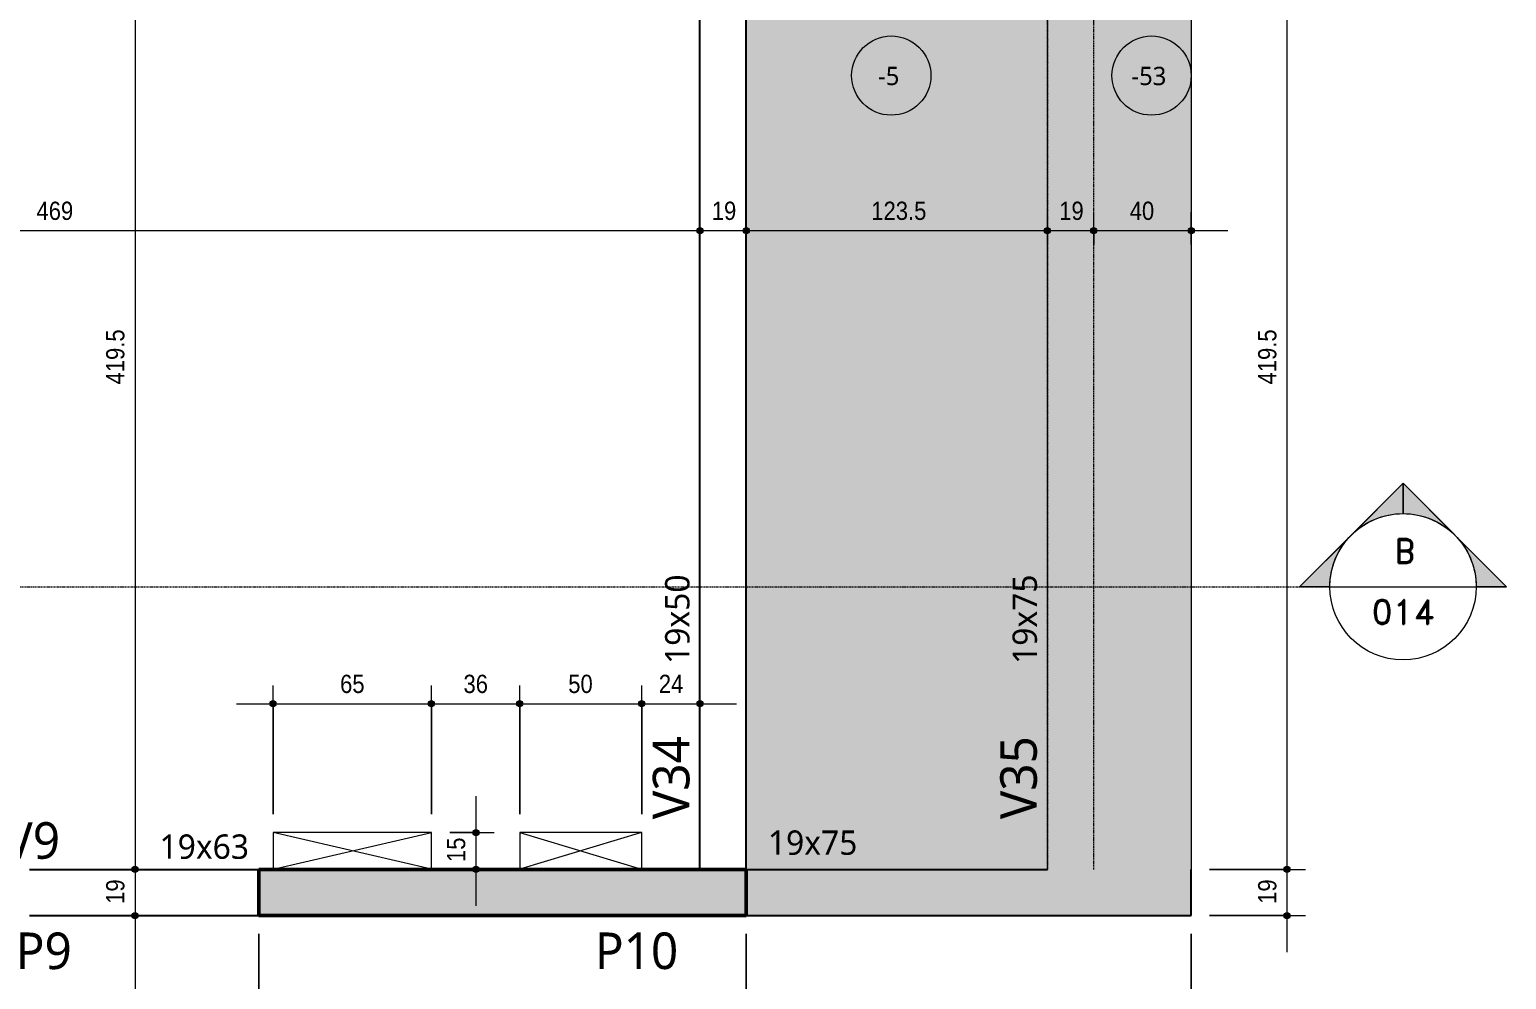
# Model space of a CAD drawing. Header units: centimetres. Extents: x -1475 to 26035, y -1239 to 84208.
# Drawn here: x 5485 to 6091, y -241 to 149 of the extents above; entities that cross this region are included whole.
import ezdxf

# ---------------------------------------------------------------- set-up
doc = ezdxf.new("R2010")
doc.units = ezdxf.units.CM
doc.linetypes.add('Centro de 6 mm', pattern=[1.32, 0.6, -0.24, 0.24, -0.24])
doc.linetypes.add('Hidden', pattern=[0.714375, 0.47625, -0.238125])
for name, color, linetype, lineweight in [('A-ANNO-DIMS', 7, 'Continuous', 9), ('A-ANNO-DIMS-50', 7, 'Continuous', 9), ('A-DETL', 7, 'Hidden', 18), ('A-FLOR', 7, 'Continuous', 9), ('A-FLOR-IDEN', 7, 'Continuous', 9), ('G-ANNO-SYMB', 7, 'Continuous', 9), ('S-BEAM', 7, 'Continuous', 9), ('S-BEAM-IDEN', 7, 'Continuous', 9), ('S-COLS', 7, 'Continuous', 9), ('S-COLS-IDEN', 7, 'Continuous', 9)]:
    doc.layers.add(name, color=color, linetype=linetype, lineweight=lineweight)
doc.styles.add('Fira Sans', font='', dxfattribs={"width": 0.9, "height": 7.5})
doc.styles.add('Gadugi', font='gadugi.ttf', dxfattribs={"height": 15})
doc.styles.add('Gadugi_1', font='gadugi.ttf', dxfattribs={"height": 10})
doc.styles.add('Gadugi_3', font='gadugi.ttf', dxfattribs={"height": 7.5})
doc.styles.add('RomanD', font='romand__.ttf', dxfattribs={"height": 10})
doc.styles.get('Fira Sans').set_extended_font_data('Fira Sans')
doc.dimstyles.new('PED_R80_1_5mm_ACIMA_As_ESQ__R00', dxfattribs={"dimscale": 30.48, "dimtxt": 10.229846, "dimasz": 0.328084, "dimexe": 0.246063, "dimexo": 0.246063, "dimgap": 0.049213, "dimtad": 1, "dimdec": 1, "dimrnd": 0.5, "dimdsep": 46, "dimtxsty": 'Fira Sans', "dimblk1": 'DOTSMALL', "dimblk2": 'DOTSMALL', "dimsah": 1, "dimcen": 0.09, "dimdle": 0.492126, "dimazin": 0, "dimtfac": 1, "dimtdec": 4, "dimtix": 1, "dimtmove": 0, "dimatfit": 3, "dimfxl": 1, "dimtvp": 1, "dimtolj": 1, "dimtzin": 0, "dimarcsym": 2})
doc.dimstyles.new('PED_R80_1_5mm_ACIMA_As_ESQ__R00_2', dxfattribs={"dimscale": 30.48, "dimtxt": 10.229846, "dimasz": 0.328084, "dimexe": 0.246063, "dimexo": 0.246063, "dimgap": 0.049213, "dimtad": 1, "dimdec": 1, "dimrnd": 0.5, "dimdsep": 46, "dimtxsty": 'Fira Sans', "dimblk1": 'DOTSMALL', "dimblk2": 'DOTSMALL', "dimsah": 1, "dimcen": 0.09, "dimdle": 0.492126, "dimazin": 0, "dimtfac": 1, "dimtdec": 4, "dimtix": 1, "dimtmove": 2, "dimatfit": 3, "dimfxl": 1, "dimtvp": 1, "dimtolj": 1, "dimtzin": 0, "dimarcsym": 2})

# ---------------------------------------------------------------- blocks, each defined once
blk = doc.blocks.new('PED_TAG_LAJE_R01 - TÍTULO_ESPESSURA_REBAIXO-2413107-PL200 - FORMA DO DUPLEX INFERIOR')
at = {"layer": 'A-FLOR-IDEN'}
blk.add_circle((-0.046, -0.667), 0.325, dxfattribs=at)
blk = doc.blocks.new('Corte - M_Cabeça do corte - Preenchida-2060824-PL200 - FORMA DO DUPLEX INFERIOR')
at = {"layer": 'G-ANNO-SYMB'}
h = blk.add_hatch(color=256, dxfattribs=at)
edge = h.paths.add_edge_path(flags=0)
edge.add_line((-0.6, 0.849), (-0.6, 0.6))
edge.add_arc((-0.6, 0), 0.6, 90, 135)
edge.add_line((-1.024, 0.424), (-0.6, 0.849))
h = blk.add_hatch(color=256, dxfattribs=at)
edge = h.paths.add_edge_path(flags=0)
edge.add_line((-0.6, 0.849), (-0.176, 0.424))
edge.add_arc((-0.6, 0), 0.6, 45, 90)
edge.add_line((-0.6, 0.6), (-0.6, 0.849))
h = blk.add_hatch(color=256, dxfattribs=at)
edge = h.paths.add_edge_path(flags=0)
edge.add_line((-1.449, 0), (-1.024, 0.424))
edge.add_arc((-0.6, 0), 0.6, 135, 180)
edge.add_line((-1.2, 0), (-1.449, 0))
h = blk.add_hatch(color=256, dxfattribs=at)
edge = h.paths.add_edge_path(flags=0)
edge.add_line((0.249, 0), (0, 0))
edge.add_arc((-0.6, 0), 0.6, 360, 405)
edge.add_line((-0.176, 0.424), (0.249, 0))
for p, q in [((-0.6, 0.849), (-1.449, 0)), ((-0.6, 0.849), (-1.024, 0.424)), ((-0.6, 0.849), (0.249, 0)), ((-0.6, 0.6), (-0.6, 0.849)), ((-0.6, 0.849), (-0.6, 0.6)), ((-0.176, 0.424), (-0.6, 0.849)), ((-1.024, 0.424), (-1.449, 0)), ((0.249, 0), (-0.176, 0.424)), ((-1.449, 0), (-1.2, 0)), ((0, 0), (0.249, 0)), ((-1.2, 0), (-1.449, 0)), ((0, 0), (0.249, 0))]:
    blk.add_line(p, q, dxfattribs=at)
for start, end in [(360, 180), (90, 135), (45, 90), (135, 180), (360, 45), (180, 360)]:
    blk.add_arc((-0.6, 0), 0.6, start, end, dxfattribs=at)
blk = doc.blocks.new('DIMBLOCK61-PL200 - FORMA DO DUPLEX INFERIOR')
at = {"layer": 'A-ANNO-DIMS-50', "true_color": 0x000032}
h = blk.add_hatch(color=178, dxfattribs=at)
edge = h.paths.add_edge_path(flags=0)
edge.add_arc((5528.12, 223.75), 1.25, 0, 360)
h = blk.add_hatch(color=178, dxfattribs=at)
edge = h.paths.add_edge_path(flags=0)
edge.add_arc((5528.12, -195.75), 1.25, 0, 360)
at = {"layer": 'A-ANNO-DIMS-50', "color": 178, "true_color": 0x000032}
for p, q in [((5522.38, 223.75), (5535.62, 223.75)), ((5528.12, 223.75), (5522.38, 223.75)), ((5528.12, 223.75), (5528.12, -195.75)), ((5522.38, -195.75), (5535.62, -195.75)), ((5528.12, -195.75), (5522.38, -195.75))]:
    blk.add_line(p, q, dxfattribs=at)
for centre in [(5528.12, 223.75), (5528.12, -195.75)]:
    blk.add_circle(centre, 1.25, dxfattribs=at)
at = {"layer": 'A-ANNO-DIMS-50', "color": 0, "insert": (5516.23, 3.18), "char_height": 7.5, "width": 25.9681, "attachment_point": 1, "rotation": 90, "line_spacing_factor": 1.049215, "style": 'Fira Sans'}
blk.add_mtext('419.5', dxfattribs=at)
blk = doc.blocks.new('_DotSmall')
at = {"color": 0, "linetype": 'ByBlock', "const_width": 0.5}
blk.add_lwpolyline([(-0.0625, 0, 1), (0.0625, 0, 1)], format="xyb", close=True, dxfattribs=at)
blk = doc.blocks.new('DIMBLOCK62-PL200 - FORMA DO DUPLEX INFERIOR')
at = {"layer": 'A-ANNO-DIMS-50', "true_color": 0x000032}
h = blk.add_hatch(color=178, dxfattribs=at)
edge = h.paths.add_edge_path(flags=0)
edge.add_arc((5528.12, -195.75), 1.25, 0, 360)
h = blk.add_hatch(color=178, dxfattribs=at)
edge = h.paths.add_edge_path(flags=0)
edge.add_arc((5528.12, -214.75), 1.25, 0, 360)
at = {"layer": 'A-ANNO-DIMS-50', "color": 178, "true_color": 0x000032}
for p, q in [((5522.38, -195.75), (5535.62, -195.75)), ((5528.12, -195.75), (5522.38, -195.75)), ((5528.12, -195.75), (5528.12, -214.75)), ((5522.38, -214.75), (5535.62, -214.75)), ((5528.12, -214.75), (5522.38, -214.75))]:
    blk.add_line(p, q, dxfattribs=at)
for centre in [(5528.12, -195.75), (5528.12, -214.75)]:
    blk.add_circle(centre, 1.25, dxfattribs=at)
at = {"layer": 'A-ANNO-DIMS-50', "color": 0, "insert": (5516.23, -209.91), "char_height": 7.5, "width": 11.1741, "attachment_point": 1, "rotation": 90, "line_spacing_factor": 1.049215, "style": 'Fira Sans'}
blk.add_mtext('19', dxfattribs=at)
blk = doc.blocks.new('DIMBLOCK63-PL200 - FORMA DO DUPLEX INFERIOR')
at = {"layer": 'A-ANNO-DIMS-50', "true_color": 0x000032}
h = blk.add_hatch(color=178, dxfattribs=at)
edge = h.paths.add_edge_path(flags=0)
edge.add_arc((5528.12, -214.75), 1.25, 0, 360)
h = blk.add_hatch(color=178, dxfattribs=at)
edge = h.paths.add_edge_path(flags=0)
edge.add_arc((5528.12, -370.75), 1.25, 0, 360)
at = {"layer": 'A-ANNO-DIMS-50', "color": 178, "true_color": 0x000032}
for p, q in [((5522.38, -214.75), (5535.62, -214.75)), ((5528.12, -214.75), (5522.38, -214.75)), ((5528.12, -214.75), (5528.12, -370.75)), ((5431.33, -370.75), (5535.62, -370.75)), ((5528.12, -370.75), (5431.33, -370.75))]:
    blk.add_line(p, q, dxfattribs=at)
for centre in [(5528.12, -214.75), (5528.12, -370.75)]:
    blk.add_circle(centre, 1.25, dxfattribs=at)
at = {"layer": 'A-ANNO-DIMS-50', "color": 0, "insert": (5516.23, -299.83), "char_height": 7.5, "width": 16.9973, "attachment_point": 1, "rotation": 90, "line_spacing_factor": 1.049215, "style": 'Fira Sans'}
blk.add_mtext('156', dxfattribs=at)
blk = doc.blocks.new('DIMBLOCK70-PL200 - FORMA DO DUPLEX INFERIOR')
at = {"layer": 'A-ANNO-DIMS-50', "true_color": 0x000032}
h = blk.add_hatch(color=178, dxfattribs=at)
edge = h.paths.add_edge_path(flags=0)
edge.add_arc((6000.62, -195.75), 1.25, 0, 360)
h = blk.add_hatch(color=178, dxfattribs=at)
edge = h.paths.add_edge_path(flags=0)
edge.add_arc((6000.62, -214.75), 1.25, 0, 360)
at = {"layer": 'A-ANNO-DIMS-50', "color": 178, "true_color": 0x000032}
for p, q in [((5968.83, -195.75), (6008.12, -195.75)), ((6000.62, -195.75), (5968.83, -195.75)), ((6000.62, -229.75), (6000.62, -195.75)), ((5968.83, -214.75), (6008.12, -214.75)), ((6000.62, -214.75), (5968.83, -214.75))]:
    blk.add_line(p, q, dxfattribs=at)
for centre in [(6000.62, -195.75), (6000.62, -214.75)]:
    blk.add_circle(centre, 1.25, dxfattribs=at)
at = {"layer": 'A-ANNO-DIMS-50', "color": 0, "insert": (5988.74, -209.91), "char_height": 7.5, "width": 11.1741, "attachment_point": 1, "rotation": 90, "line_spacing_factor": 1.049215, "style": 'Fira Sans'}
blk.add_mtext('19', dxfattribs=at)
blk = doc.blocks.new('DIMBLOCK71-PL200 - FORMA DO DUPLEX INFERIOR')
at = {"layer": 'A-ANNO-DIMS-50', "true_color": 0x000032}
h = blk.add_hatch(color=178, dxfattribs=at)
edge = h.paths.add_edge_path(flags=0)
edge.add_arc((6000.62, 223.75), 1.25, 0, 360)
h = blk.add_hatch(color=178, dxfattribs=at)
edge = h.paths.add_edge_path(flags=0)
edge.add_arc((6000.62, -195.75), 1.25, 0, 360)
at = {"layer": 'A-ANNO-DIMS-50', "color": 178, "true_color": 0x000032}
for p, q in [((6006.35, 223.75), (5993.12, 223.75)), ((6000.62, -195.75), (6000.62, 223.75)), ((6000.62, 223.75), (6006.35, 223.75)), ((5968.83, -195.75), (6008.12, -195.75)), ((6000.62, -195.75), (5968.83, -195.75))]:
    blk.add_line(p, q, dxfattribs=at)
for centre in [(6000.62, 223.75), (6000.62, -195.75)]:
    blk.add_circle(centre, 1.25, dxfattribs=at)
at = {"layer": 'A-ANNO-DIMS-50', "color": 0, "insert": (5988.74, 3.18), "char_height": 7.5, "width": 25.9681, "attachment_point": 1, "rotation": 90, "line_spacing_factor": 1.049215, "style": 'Fira Sans'}
blk.add_mtext('419.5', dxfattribs=at)
blk = doc.blocks.new('DIMBLOCK103-PL200 - FORMA DO DUPLEX INFERIOR')
at = {"layer": 'A-ANNO-DIMS-50', "true_color": 0x000032}
h = blk.add_hatch(color=178, dxfattribs=at)
edge = h.paths.add_edge_path(flags=0)
edge.add_arc((5463.83, -554.92), 1.25, 0, 360)
h = blk.add_hatch(color=178, dxfattribs=at)
edge = h.paths.add_edge_path(flags=0)
edge.add_arc((5578.83, -554.92), 1.25, 0, 360)
at = {"layer": 'A-ANNO-DIMS-50', "color": 178, "true_color": 0x000032}
for p, q in [((5578.83, -222.25), (5578.83, -562.42)), ((5578.83, -554.92), (5578.83, -222.25)), ((5463.83, -560.66), (5463.83, -547.42)), ((5463.83, -554.92), (5578.83, -554.92)), ((5463.83, -554.92), (5463.83, -560.66))]:
    blk.add_line(p, q, dxfattribs=at)
for centre in [(5463.83, -554.92), (5578.83, -554.92)]:
    blk.add_circle(centre, 1.25, dxfattribs=at)
at = {"layer": 'A-ANNO-DIMS-50', "color": 0, "insert": (5494.89, -543.04), "char_height": 7.5, "width": 15.8956, "attachment_point": 1, "rotation": 0.00004, "line_spacing_factor": 1.049215, "style": 'Fira Sans'}
blk.add_mtext('115', dxfattribs=at)
blk = doc.blocks.new('DIMBLOCK104-PL200 - FORMA DO DUPLEX INFERIOR')
at = {"layer": 'A-ANNO-DIMS-50', "true_color": 0x000032}
h = blk.add_hatch(color=178, dxfattribs=at)
edge = h.paths.add_edge_path(flags=0)
edge.add_arc((5578.83, -554.92), 1.25, 0, 360)
h = blk.add_hatch(color=178, dxfattribs=at)
edge = h.paths.add_edge_path(flags=0)
edge.add_arc((5778.83, -554.92), 1.25, 0, 360)
at = {"layer": 'A-ANNO-DIMS-50', "color": 178, "true_color": 0x000032}
for p, q in [((5578.83, -222.25), (5578.83, -562.42)), ((5578.83, -554.92), (5578.83, -222.25)), ((5778.83, -222.25), (5778.83, -562.42)), ((5778.83, -554.92), (5778.83, -222.25)), ((5578.83, -554.92), (5778.83, -554.92))]:
    blk.add_line(p, q, dxfattribs=at)
for centre in [(5578.83, -554.92), (5778.83, -554.92)]:
    blk.add_circle(centre, 1.25, dxfattribs=at)
at = {"layer": 'A-ANNO-DIMS-50', "color": 0, "insert": (5671.09, -543.04), "char_height": 7.5, "width": 18.5711, "attachment_point": 1, "rotation": 0.00004, "line_spacing_factor": 1.049215, "style": 'Fira Sans'}
blk.add_mtext('200', dxfattribs=at)
blk = doc.blocks.new('DIMBLOCK105-PL200 - FORMA DO DUPLEX INFERIOR')
at = {"layer": 'A-ANNO-DIMS-50', "true_color": 0x000032}
h = blk.add_hatch(color=178, dxfattribs=at)
edge = h.paths.add_edge_path(flags=0)
edge.add_arc((5778.83, -554.92), 1.25, 0, 360)
h = blk.add_hatch(color=178, dxfattribs=at)
edge = h.paths.add_edge_path(flags=0)
edge.add_arc((5961.33, -554.92), 1.25, 0, 360)
at = {"layer": 'A-ANNO-DIMS-50', "color": 178, "true_color": 0x000032}
for p, q in [((5778.83, -222.25), (5778.83, -562.42)), ((5778.83, -554.92), (5778.83, -222.25)), ((5961.33, -222.25), (5961.33, -562.42)), ((5961.33, -554.92), (5961.33, -222.25)), ((5778.83, -554.92), (5976.33, -554.92))]:
    blk.add_line(p, q, dxfattribs=at)
for centre in [(5778.83, -554.92), (5961.33, -554.92)]:
    blk.add_circle(centre, 1.25, dxfattribs=at)
at = {"layer": 'A-ANNO-DIMS-50', "color": 0, "insert": (5859.39, -543.04), "char_height": 7.5, "width": 25.6533, "attachment_point": 1, "rotation": 0.00004, "line_spacing_factor": 1.049215, "style": 'Fira Sans'}
blk.add_mtext('182.5', dxfattribs=at)
blk = doc.blocks.new('DIMBLOCK126-PL200 - FORMA DO DUPLEX INFERIOR')
at = {"layer": 'A-ANNO-DIMS-50', "true_color": 0x000032}
h = blk.add_hatch(color=178, dxfattribs=at)
edge = h.paths.add_edge_path(flags=0)
edge.add_arc((5290.83, 66.3), 1.25, 0, 360)
h = blk.add_hatch(color=178, dxfattribs=at)
edge = h.paths.add_edge_path(flags=0)
edge.add_arc((5759.83, 66.3), 1.25, 0, 360)
at = {"layer": 'A-ANNO-DIMS-50', "color": 178, "true_color": 0x000032}
for p, q in [((5290.83, 60.56), (5290.83, 73.8)), ((5759.83, 60.56), (5759.83, 73.8)), ((5290.83, 66.3), (5759.83, 66.3)), ((5290.83, 66.3), (5290.83, 60.56)), ((5759.83, 66.3), (5759.83, 60.56))]:
    blk.add_line(p, q, dxfattribs=at)
for centre in [(5290.83, 66.3), (5759.83, 66.3)]:
    blk.add_circle(centre, 1.25, dxfattribs=at)
at = {"layer": 'A-ANNO-DIMS-50', "color": 0, "insert": (5487.68, 78.18), "char_height": 7.5, "width": 18.4137, "attachment_point": 1, "line_spacing_factor": 1.049215, "style": 'Fira Sans'}
blk.add_mtext('469', dxfattribs=at)
blk = doc.blocks.new('DIMBLOCK127-PL200 - FORMA DO DUPLEX INFERIOR')
at = {"layer": 'A-ANNO-DIMS-50', "true_color": 0x000032}
h = blk.add_hatch(color=178, dxfattribs=at)
edge = h.paths.add_edge_path(flags=0)
edge.add_arc((5759.83, 66.3), 1.25, 0, 360)
h = blk.add_hatch(color=178, dxfattribs=at)
edge = h.paths.add_edge_path(flags=0)
edge.add_arc((5778.83, 66.3), 1.25, 0, 360)
at = {"layer": 'A-ANNO-DIMS-50', "color": 178, "true_color": 0x000032}
for p, q in [((5759.83, 60.56), (5759.83, 73.8)), ((5778.83, 60.56), (5778.83, 73.8)), ((5759.83, 66.3), (5778.83, 66.3)), ((5759.83, 66.3), (5759.83, 60.56)), ((5778.83, 66.3), (5778.83, 60.56))]:
    blk.add_line(p, q, dxfattribs=at)
for centre in [(5759.83, 66.3), (5778.83, 66.3)]:
    blk.add_circle(centre, 1.25, dxfattribs=at)
at = {"layer": 'A-ANNO-DIMS-50', "color": 0, "insert": (5764.67, 78.18), "char_height": 7.5, "width": 11.1741, "attachment_point": 1, "line_spacing_factor": 1.049215, "style": 'Fira Sans'}
blk.add_mtext('19', dxfattribs=at)
blk = doc.blocks.new('DIMBLOCK128-PL200 - FORMA DO DUPLEX INFERIOR')
at = {"layer": 'A-ANNO-DIMS-50', "true_color": 0x000032}
h = blk.add_hatch(color=178, dxfattribs=at)
edge = h.paths.add_edge_path(flags=0)
edge.add_arc((5778.83, 66.3), 1.25, 0, 360)
h = blk.add_hatch(color=178, dxfattribs=at)
edge = h.paths.add_edge_path(flags=0)
edge.add_arc((5902.33, 66.3), 1.25, 0, 360)
at = {"layer": 'A-ANNO-DIMS-50', "color": 178, "true_color": 0x000032}
for p, q in [((5778.83, 60.56), (5778.83, 73.8)), ((5902.33, 60.56), (5902.33, 73.8)), ((5778.83, 66.3), (5902.33, 66.3)), ((5778.83, 66.3), (5778.83, 60.56)), ((5902.33, 66.3), (5902.33, 60.56))]:
    blk.add_line(p, q, dxfattribs=at)
for centre in [(5778.83, 66.3), (5902.33, 66.3)]:
    blk.add_circle(centre, 1.25, dxfattribs=at)
at = {"layer": 'A-ANNO-DIMS-50', "color": 0, "insert": (5830.09, 78.18), "char_height": 7.5, "width": 25.1812, "attachment_point": 1, "line_spacing_factor": 1.049215, "style": 'Fira Sans'}
blk.add_mtext('123.5', dxfattribs=at)
blk = doc.blocks.new('DIMBLOCK129-PL200 - FORMA DO DUPLEX INFERIOR')
at = {"layer": 'A-ANNO-DIMS-50', "true_color": 0x000032}
h = blk.add_hatch(color=178, dxfattribs=at)
edge = h.paths.add_edge_path(flags=0)
edge.add_arc((5902.33, 66.3), 1.25, 0, 360)
h = blk.add_hatch(color=178, dxfattribs=at)
edge = h.paths.add_edge_path(flags=0)
edge.add_arc((5921.33, 66.3), 1.25, 0, 360)
at = {"layer": 'A-ANNO-DIMS-50', "color": 178, "true_color": 0x000032}
for p, q in [((5902.33, 60.56), (5902.33, 73.8)), ((5921.33, 60.56), (5921.33, 73.8)), ((5902.33, 66.3), (5921.33, 66.3)), ((5902.33, 66.3), (5902.33, 60.56)), ((5921.33, 66.3), (5921.33, 60.56))]:
    blk.add_line(p, q, dxfattribs=at)
for centre in [(5902.33, 66.3), (5921.33, 66.3)]:
    blk.add_circle(centre, 1.25, dxfattribs=at)
at = {"layer": 'A-ANNO-DIMS-50', "color": 0, "insert": (5907.17, 78.18), "char_height": 7.5, "width": 11.1741, "attachment_point": 1, "line_spacing_factor": 1.049215, "style": 'Fira Sans'}
blk.add_mtext('19', dxfattribs=at)
blk = doc.blocks.new('DIMBLOCK130-PL200 - FORMA DO DUPLEX INFERIOR')
at = {"layer": 'A-ANNO-DIMS-50', "true_color": 0x000032}
h = blk.add_hatch(color=178, dxfattribs=at)
edge = h.paths.add_edge_path(flags=0)
edge.add_arc((5921.33, 66.3), 1.25, 0, 360)
h = blk.add_hatch(color=178, dxfattribs=at)
edge = h.paths.add_edge_path(flags=0)
edge.add_arc((5961.33, 66.3), 1.25, 0, 360)
at = {"layer": 'A-ANNO-DIMS-50', "color": 178, "true_color": 0x000032}
for p, q in [((5921.33, 60.56), (5921.33, 73.8)), ((5961.33, 60.56), (5961.33, 73.8)), ((5921.33, 66.3), (5976.33, 66.3)), ((5921.33, 66.3), (5921.33, 60.56)), ((5961.33, 66.3), (5961.33, 60.56))]:
    blk.add_line(p, q, dxfattribs=at)
for centre in [(5921.33, 66.3), (5961.33, 66.3)]:
    blk.add_circle(centre, 1.25, dxfattribs=at)
at = {"layer": 'A-ANNO-DIMS-50', "color": 0, "insert": (5936.08, 78.18), "char_height": 7.5, "width": 12.5906, "attachment_point": 1, "line_spacing_factor": 1.049215, "style": 'Fira Sans'}
blk.add_mtext('40', dxfattribs=at)
blk = doc.blocks.new('DIMBLOCK225-PL200 - FORMA DO DUPLEX INFERIOR')
at = {"layer": 'A-ANNO-DIMS-50', "true_color": 0x000032}
h = blk.add_hatch(color=178, dxfattribs=at)
edge = h.paths.add_edge_path(flags=0)
edge.add_arc((5584.69, -127.79), 1.25, 0, 360)
h = blk.add_hatch(color=178, dxfattribs=at)
edge = h.paths.add_edge_path(flags=0)
edge.add_arc((5649.69, -127.79), 1.25, 0, 360)
at = {"layer": 'A-ANNO-DIMS-50', "color": 178, "true_color": 0x000032}
for p, q in [((5584.69, -173.18), (5584.69, -120.29)), ((5649.69, -173.18), (5649.69, -120.29)), ((5569.69, -127.79), (5649.69, -127.79)), ((5584.69, -127.79), (5584.69, -173.18)), ((5649.69, -127.79), (5649.69, -173.18))]:
    blk.add_line(p, q, dxfattribs=at)
for centre in [(5584.69, -127.79), (5649.69, -127.79)]:
    blk.add_circle(centre, 1.25, dxfattribs=at)
at = {"layer": 'A-ANNO-DIMS-50', "color": 0, "insert": (5612.21, -115.91), "char_height": 7.5, "width": 11.9611, "attachment_point": 1, "line_spacing_factor": 1.049215, "style": 'Fira Sans'}
blk.add_mtext('65', dxfattribs=at)
blk = doc.blocks.new('DIMBLOCK226-PL200 - FORMA DO DUPLEX INFERIOR')
at = {"layer": 'A-ANNO-DIMS-50', "true_color": 0x000032}
h = blk.add_hatch(color=178, dxfattribs=at)
edge = h.paths.add_edge_path(flags=0)
edge.add_arc((5649.69, -127.79), 1.25, 0, 360)
h = blk.add_hatch(color=178, dxfattribs=at)
edge = h.paths.add_edge_path(flags=0)
edge.add_arc((5685.91, -127.79), 1.25, 0, 360)
at = {"layer": 'A-ANNO-DIMS-50', "color": 178, "true_color": 0x000032}
for p, q in [((5649.69, -173.18), (5649.69, -120.29)), ((5685.91, -173.18), (5685.91, -120.29)), ((5649.69, -127.79), (5685.91, -127.79)), ((5649.69, -127.79), (5649.69, -173.18)), ((5685.91, -127.79), (5685.91, -173.18))]:
    blk.add_line(p, q, dxfattribs=at)
for centre in [(5649.69, -127.79), (5685.91, -127.79)]:
    blk.add_circle(centre, 1.25, dxfattribs=at)
at = {"layer": 'A-ANNO-DIMS-50', "color": 0, "insert": (5662.82, -115.91), "char_height": 7.5, "width": 11.9611, "attachment_point": 1, "line_spacing_factor": 1.049215, "style": 'Fira Sans'}
blk.add_mtext('36', dxfattribs=at)
blk = doc.blocks.new('DIMBLOCK227-PL200 - FORMA DO DUPLEX INFERIOR')
at = {"layer": 'A-ANNO-DIMS-50', "true_color": 0x000032}
h = blk.add_hatch(color=178, dxfattribs=at)
edge = h.paths.add_edge_path(flags=0)
edge.add_arc((5685.91, -127.79), 1.25, 0, 360)
h = blk.add_hatch(color=178, dxfattribs=at)
edge = h.paths.add_edge_path(flags=0)
edge.add_arc((5735.91, -127.79), 1.25, 0, 360)
at = {"layer": 'A-ANNO-DIMS-50', "color": 178, "true_color": 0x000032}
for p, q in [((5685.91, -173.18), (5685.91, -120.29)), ((5735.91, -173.18), (5735.91, -120.29)), ((5685.91, -127.79), (5735.91, -127.79)), ((5685.91, -127.79), (5685.91, -173.18)), ((5735.91, -127.79), (5735.91, -173.18))]:
    blk.add_line(p, q, dxfattribs=at)
for centre in [(5685.91, -127.79), (5735.91, -127.79)]:
    blk.add_circle(centre, 1.25, dxfattribs=at)
at = {"layer": 'A-ANNO-DIMS-50', "color": 0, "insert": (5705.79, -115.91), "char_height": 7.5, "width": 12.2758, "attachment_point": 1, "line_spacing_factor": 1.049215, "style": 'Fira Sans'}
blk.add_mtext('50', dxfattribs=at)
blk = doc.blocks.new('DIMBLOCK228-PL200 - FORMA DO DUPLEX INFERIOR')
at = {"layer": 'A-ANNO-DIMS-50', "true_color": 0x000032}
h = blk.add_hatch(color=178, dxfattribs=at)
edge = h.paths.add_edge_path(flags=0)
edge.add_arc((5735.91, -127.79), 1.25, 0, 360)
h = blk.add_hatch(color=178, dxfattribs=at)
edge = h.paths.add_edge_path(flags=0)
edge.add_arc((5759.83, -127.79), 1.25, 0, 360)
at = {"layer": 'A-ANNO-DIMS-50', "color": 178, "true_color": 0x000032}
for p, q in [((5735.91, -173.18), (5735.91, -120.29)), ((5759.83, -133.52), (5759.83, -120.29)), ((5735.91, -127.79), (5774.83, -127.79)), ((5735.91, -127.79), (5735.91, -173.18)), ((5759.83, -127.79), (5759.83, -133.52))]:
    blk.add_line(p, q, dxfattribs=at)
for centre in [(5735.91, -127.79), (5759.83, -127.79)]:
    blk.add_circle(centre, 1.25, dxfattribs=at)
at = {"layer": 'A-ANNO-DIMS-50', "color": 0, "insert": (5742.95, -115.91), "char_height": 7.5, "width": 11.8037, "attachment_point": 1, "line_spacing_factor": 1.049215, "style": 'Fira Sans'}
blk.add_mtext('24', dxfattribs=at)
blk = doc.blocks.new('DIMBLOCK229-PL200 - FORMA DO DUPLEX INFERIOR')
at = {"layer": 'A-ANNO-DIMS-50', "true_color": 0x000032}
h = blk.add_hatch(color=178, dxfattribs=at)
edge = h.paths.add_edge_path(flags=0)
edge.add_arc((5667.92, -180.68), 1.25, 0, 360)
h = blk.add_hatch(color=178, dxfattribs=at)
edge = h.paths.add_edge_path(flags=0)
edge.add_arc((5667.92, -195.75), 1.25, 0, 360)
at = {"layer": 'A-ANNO-DIMS-50', "color": 178, "true_color": 0x000032}
for p, q in [((5667.92, -165.68), (5667.92, -210.75)), ((5657.19, -180.68), (5675.42, -180.68)), ((5667.92, -180.68), (5657.19, -180.68)), ((5662.18, -195.75), (5675.42, -195.75)), ((5667.92, -195.75), (5662.18, -195.75))]:
    blk.add_line(p, q, dxfattribs=at)
for centre in [(5667.92, -180.68), (5667.92, -195.75)]:
    blk.add_circle(centre, 1.25, dxfattribs=at)
at = {"layer": 'A-ANNO-DIMS-50', "color": 0, "insert": (5656.03, -192.74), "char_height": 7.5, "width": 10.8594, "attachment_point": 1, "rotation": 90, "line_spacing_factor": 1.049215, "style": 'Fira Sans'}
blk.add_mtext('15', dxfattribs=at)

msp = doc.modelspace()

# ---------------------------------------------------------------- hatches: boundary and pattern name
at = {"layer": 'A-DETL', "linetype": 'Continuous', "true_color": 0xccffcc}
msp.add_hatch(color=254, dxfattribs=at).paths.add_polyline_path([(5921.33, -195.75), (5921.33, 390.25), (5902.33, 390.25), (5902.33, -195.75)], flags=0)
at = {"layer": 'A-FLOR', "lineweight": 18, "true_color": 0xd9d9d9}
msp.add_hatch(color=254, dxfattribs=at).paths.add_polyline_path([(5778.83, -195.75), (5902.33, -195.75), (5902.33, 390.25), (5796.83, 390.25), (5796.83, 375.3), (5778.83, 375.3), (5778.83, -195.75)], flags=0)
at = {"layer": 'A-FLOR', "lineweight": 18, "true_color": 0xe6b8b7}
msp.add_hatch(color=9, dxfattribs=at).paths.add_polyline_path([(5961.33, -195.75), (5961.33, 390.25), (5921.33, 390.25), (5921.33, -195.75)], flags=0)
at = {"layer": 'S-BEAM', "true_color": 0xccffcc}
msp.add_hatch(color=254, dxfattribs=at).paths.add_polyline_path([(5961.33, -214.75), (5961.33, -195.75), (5778.83, -195.75), (5778.83, -214.75), (5813.49, -214.75)], flags=0)
at = {"layer": 'S-COLS', "true_color": 0x808080}
msp.add_hatch(color=8, dxfattribs=at).paths.add_polyline_path([(5778.83, -214.75), (5778.83, -195.75), (5578.83, -195.75), (5578.83, -214.75)], flags=0)

# ---------------------------------------------------------------- linework, layer by layer
at = {"lineweight": 18}
for p, q in [((5584.71, -195.67), (5649.67, -180.68)), ((5649.67, -195.67), (5584.71, -180.68)), ((5735.89, -180.68), (5685.92, -195.67)), ((5685.92, -180.68), (5735.89, -195.67))]:
    msp.add_line(p, q, dxfattribs=at)
at = {"layer": 'A-DETL'}
for p, q in [((5902.33, 390.25), (5902.33, -195.75)), ((5902.33, -195.75), (5902.33, 390.25)), ((5921.33, -195.75), (5921.33, 390.25))]:
    msp.add_line(p, q, dxfattribs=at)
at = {"layer": 'A-FLOR', "lineweight": 18}
for p, q in [((5961.33, 390.25), (5961.33, -195.75)), ((5584.69, -180.68), (5584.69, -195.68)), ((5649.69, -180.68), (5584.69, -180.68)), ((5649.69, -195.68), (5649.69, -180.68)), ((5735.91, -180.68), (5685.91, -180.68)), ((5685.91, -180.68), (5685.91, -195.68)), ((5735.91, -195.68), (5735.91, -180.68)), ((5584.69, -195.68), (5649.69, -195.68)), ((5685.91, -195.68), (5735.91, -195.68))]:
    msp.add_line(p, q, dxfattribs=at)
at = {"layer": 'G-ANNO-SYMB', "linetype": 'Centro de 6 mm'}
msp.add_line((2514.17, -79.8), (6018.19, -79.8), dxfattribs=at)
at = {"layer": 'G-ANNO-SYMB'}
msp.add_line((6018.19, -79.8), (6078.19, -79.8), dxfattribs=at)
at = {"layer": 'S-BEAM', "lineweight": 25}
for p, q in [((5759.83, -195.75), (5759.83, 390.25)), ((5778.83, -195.75), (5778.83, 390.25)), ((5484.83, -195.75), (5578.83, -195.75)), ((5778.83, -195.75), (5902.33, -195.75)), ((5961.33, -214.75), (5961.33, -195.75)), ((5484.83, -214.75), (5578.83, -214.75)), ((5778.83, -214.75), (5961.33, -214.75))]:
    msp.add_line(p, q, dxfattribs=at)
at = {"layer": 'S-COLS', "lineweight": 50}
for p, q in [((5578.83, -214.75), (5578.83, -195.75)), ((5578.83, -195.75), (5778.83, -195.75)), ((5778.83, -195.75), (5778.83, -214.75)), ((5778.83, -214.75), (5578.83, -214.75))]:
    msp.add_line(p, q, dxfattribs=at)

# ---------------------------------------------------------------- block references
at = {"layer": 'A-FLOR-IDEN', "xscale": 49.99999999999998, "yscale": 49.99999999999998, "zscale": 49.99999999999998}
for p in [(5840.58, 163.25), (5947.33, 163.25)]:
    msp.add_blockref('PED_TAG_LAJE_R01 - TÍTULO_ESPESSURA_REBAIXO-2413107-PL200 - FORMA DO DUPLEX INFERIOR', p, dxfattribs=at)
at = {"layer": 'G-ANNO-SYMB', "extrusion": (0, 0, -1), "xscale": 49.99999999999998, "yscale": 49.99999999999998, "zscale": 49.99999999999998}
msp.add_blockref('Corte - M_Cabeça do corte - Preenchida-2060824-PL200 - FORMA DO DUPLEX INFERIOR', (-6018.19, -79.8), dxfattribs=at)

# ---------------------------------------------------------------- texts
at = {"layer": 'A-FLOR-IDEN', "char_height": 7.5, "attachment_point": 1, "style": 'Gadugi_3'}
for s, insert, width in [('-5', (5832.87, 133.49), 12.0253), ('-53', (5936.79, 133.49), 18.8397)]:
    msp.add_mtext(s, dxfattribs=dict(at, insert=insert, width=width))
at = {"layer": 'G-ANNO-SYMB', "char_height": 10, "attachment_point": 1, "style": 'RomanD'}
for s, insert, width in [('B', (6044.62, -60.18), 11.2236), ('014', (6035.37, -85.13), 33.6709)]:
    msp.add_mtext(s, dxfattribs=dict(at, insert=insert, width=width))
at = {"layer": 'S-BEAM-IDEN', "attachment_point": 1, "rotation": 90}
for s, insert, char_height, width, style in [('19x50', (5745.51, -111.48), 10, 44.8945, 'Gadugi_1'), ('19x75', (5888.01, -111.48), 10, 44.8945, 'Gadugi_1'), ('V34', (5740.48, -175.19), 15, 44.0928, 'Gadugi'), ('V35', (5882.98, -175.19), 15, 44.0928, 'Gadugi')]:
    msp.add_mtext(s, dxfattribs=dict(at, insert=insert, char_height=char_height, width=width, style=style))
at = {"layer": 'S-BEAM-IDEN', "attachment_point": 1}
for s, insert, char_height, width, style in [('V9', (5474.45, -176.4), 15, 30.0633, 'Gadugi'), ('19x63', (5538.15, -181.43), 10, 44.8945, 'Gadugi_1'), ('19x75', (5787.68, -179.79), 10, 44.8945, 'Gadugi_1')]:
    msp.add_mtext(s, dxfattribs=dict(at, insert=insert, char_height=char_height, width=width, style=style))
at = {"layer": 'S-COLS-IDEN', "char_height": 15, "attachment_point": 1, "style": 'Gadugi'}
for s, insert, width in [('P9', (5479.17, -221.66), 28.4599), ('P10', (5716.72, -221.66), 42.4894)]:
    msp.add_mtext(s, dxfattribs=dict(at, insert=insert, width=width))

# ---------------------------------------------------------------- dimensions: what is measured, and where the dimension line sits
at = {"layer": 'A-ANNO-DIMS', "color": 178, "true_color": 0x000032}
for base, p1, p2, angle, override, picture, middle in [((5528.12, -195.75), (5529.88, 223.75), (5529.88, -195.75), 90, {"dimpost": '<>', "dimfxl": 419.500121}, 'DIMBLOCK61-PL200 - FORMA DO DUPLEX INFERIOR', (5522.75, 14)), ((6000.62, 223.75), (5961.33, -195.75), (5998.85, 223.75), 90, {"dimpost": '<>', "dimfxl": 421.175067}, 'DIMBLOCK71-PL200 - FORMA DO DUPLEX INFERIOR', (5995.25, 14)), ((5667.92, -195.75), (5649.69, -180.68), (5669.68, -195.75), 90, {"dimpost": '<>', "dimfxl": 25.033994}, 'DIMBLOCK229-PL200 - FORMA DO DUPLEX INFERIOR', (5662.6, -188.21)), ((5528.12, -214.75), (5529.88, -195.75), (5529.88, -214.75), 90, {"dimpost": '<>', "dimfxl": 19}, 'DIMBLOCK62-PL200 - FORMA DO DUPLEX INFERIOR', (5522.75, -205.25)), ((6000.62, -195.75), (5961.33, -214.75), (5961.33, -195.75), 90, {"dimpost": '<>', "dimfxl": 19}, 'DIMBLOCK70-PL200 - FORMA DO DUPLEX INFERIOR', (5995.25, -205.25)), ((5528.12, -370.75), (5529.88, -214.75), (5423.83, -370.75), 90, {"dimpost": '<>', "dimfxl": 188.635758}, 'DIMBLOCK63-PL200 - FORMA DO DUPLEX INFERIOR', (5522.8, -292.75)), ((5778.83, -554.92), (5578.83, -214.75), (5778.83, -214.75), 0.00004, {"dimpost": '<>', "dimfxl": 200}, 'DIMBLOCK104-PL200 - FORMA DO DUPLEX INFERIOR', (5678.83, -549.61)), ((5961.33, -554.92), (5778.83, -214.75), (5961.33, -214.75), 0.00004, {"dimpost": '<>', "dimfxl": 182.504145}, 'DIMBLOCK105-PL200 - FORMA DO DUPLEX INFERIOR', (5870.08, -549.61))]:
    dim = msp.add_linear_dim(base=base, p1=p1, p2=p2, angle=angle, dimstyle='PED_R80_1_5mm_ACIMA_As_ESQ__R00', override=override, dxfattribs=at)
    dim.commit()
    dim.dimension.update_dxf_attribs({"geometry": picture, "text_midpoint": middle})
dim = msp.add_linear_dim(base=(5759.83, 66.3), p1=(5290.83, 68.06), p2=(5759.83, 68.06), dimstyle='PED_R80_1_5mm_ACIMA_As_ESQ__R00_2', override={"dimpost": '<>', "dimfxl": 468.999934}, dxfattribs=at)
dim.commit()
dim.dimension.update_dxf_attribs({"geometry": 'DIMBLOCK126-PL200 - FORMA DO DUPLEX INFERIOR', "text_midpoint": (5496.89, 73.18), "dimtype": 160})
for base, p1, p2, override, picture, middle in [((5778.83, 66.3), (5759.83, 68.06), (5778.83, 68.06), {"dimpost": '<>', "dimfxl": 19}, 'DIMBLOCK127-PL200 - FORMA DO DUPLEX INFERIOR', (5769.33, 71.67)), ((5902.33, 66.3), (5778.83, 68.06), (5902.33, 68.06), {"dimpost": '<>', "dimfxl": 123.5}, 'DIMBLOCK128-PL200 - FORMA DO DUPLEX INFERIOR', (5840.58, 71.61)), ((5921.33, 66.3), (5902.33, 68.06), (5921.33, 68.06), {"dimpost": '<>', "dimfxl": 19}, 'DIMBLOCK129-PL200 - FORMA DO DUPLEX INFERIOR', (5911.83, 71.67)), ((5961.33, 66.3), (5921.33, 68.06), (5961.33, 68.06), {"dimpost": '<>', "dimfxl": 40}, 'DIMBLOCK130-PL200 - FORMA DO DUPLEX INFERIOR', (5941.33, 71.61)), ((5649.69, -127.79), (5584.69, -180.68), (5649.69, -180.68), {"dimpost": '<>', "dimfxl": 65.000082}, 'DIMBLOCK225-PL200 - FORMA DO DUPLEX INFERIOR', (5617.19, -122.48)), ((5685.91, -127.79), (5649.69, -180.68), (5685.91, -180.68), {"dimpost": '<>', "dimfxl": 36.212613}, 'DIMBLOCK226-PL200 - FORMA DO DUPLEX INFERIOR', (5667.8, -122.48)), ((5735.91, -127.79), (5685.91, -180.68), (5735.91, -180.68), {"dimpost": '<>', "dimfxl": 50.000063}, 'DIMBLOCK227-PL200 - FORMA DO DUPLEX INFERIOR', (5710.91, -122.48)), ((5759.83, -127.79), (5735.91, -180.68), (5759.83, -126.02), {"dimpost": '<>', "dimfxl": 59.661785}, 'DIMBLOCK228-PL200 - FORMA DO DUPLEX INFERIOR', (5747.87, -122.54))]:
    dim = msp.add_linear_dim(base=base, p1=p1, p2=p2, dimstyle='PED_R80_1_5mm_ACIMA_As_ESQ__R00', override=override, dxfattribs=at)
    dim.commit()
    dim.dimension.update_dxf_attribs({"geometry": picture, "text_midpoint": middle})
dim = msp.add_linear_dim(base=(5578.83, -554.92), p1=(5463.83, -553.16), p2=(5578.83, -214.75), angle=0.00004, dimstyle='PED_R80_1_5mm_ACIMA_As_ESQ__R00_2', override={"dimpost": '<>', "dimfxl": 357.410999}, dxfattribs=at)
dim.commit()
dim.dimension.update_dxf_attribs({"geometry": 'DIMBLOCK103-PL200 - FORMA DO DUPLEX INFERIOR', "text_midpoint": (5502.84, -548.04), "dimtype": 160, "text_rotation": 0.00004})

doc.saveas('drawing.dxf')
